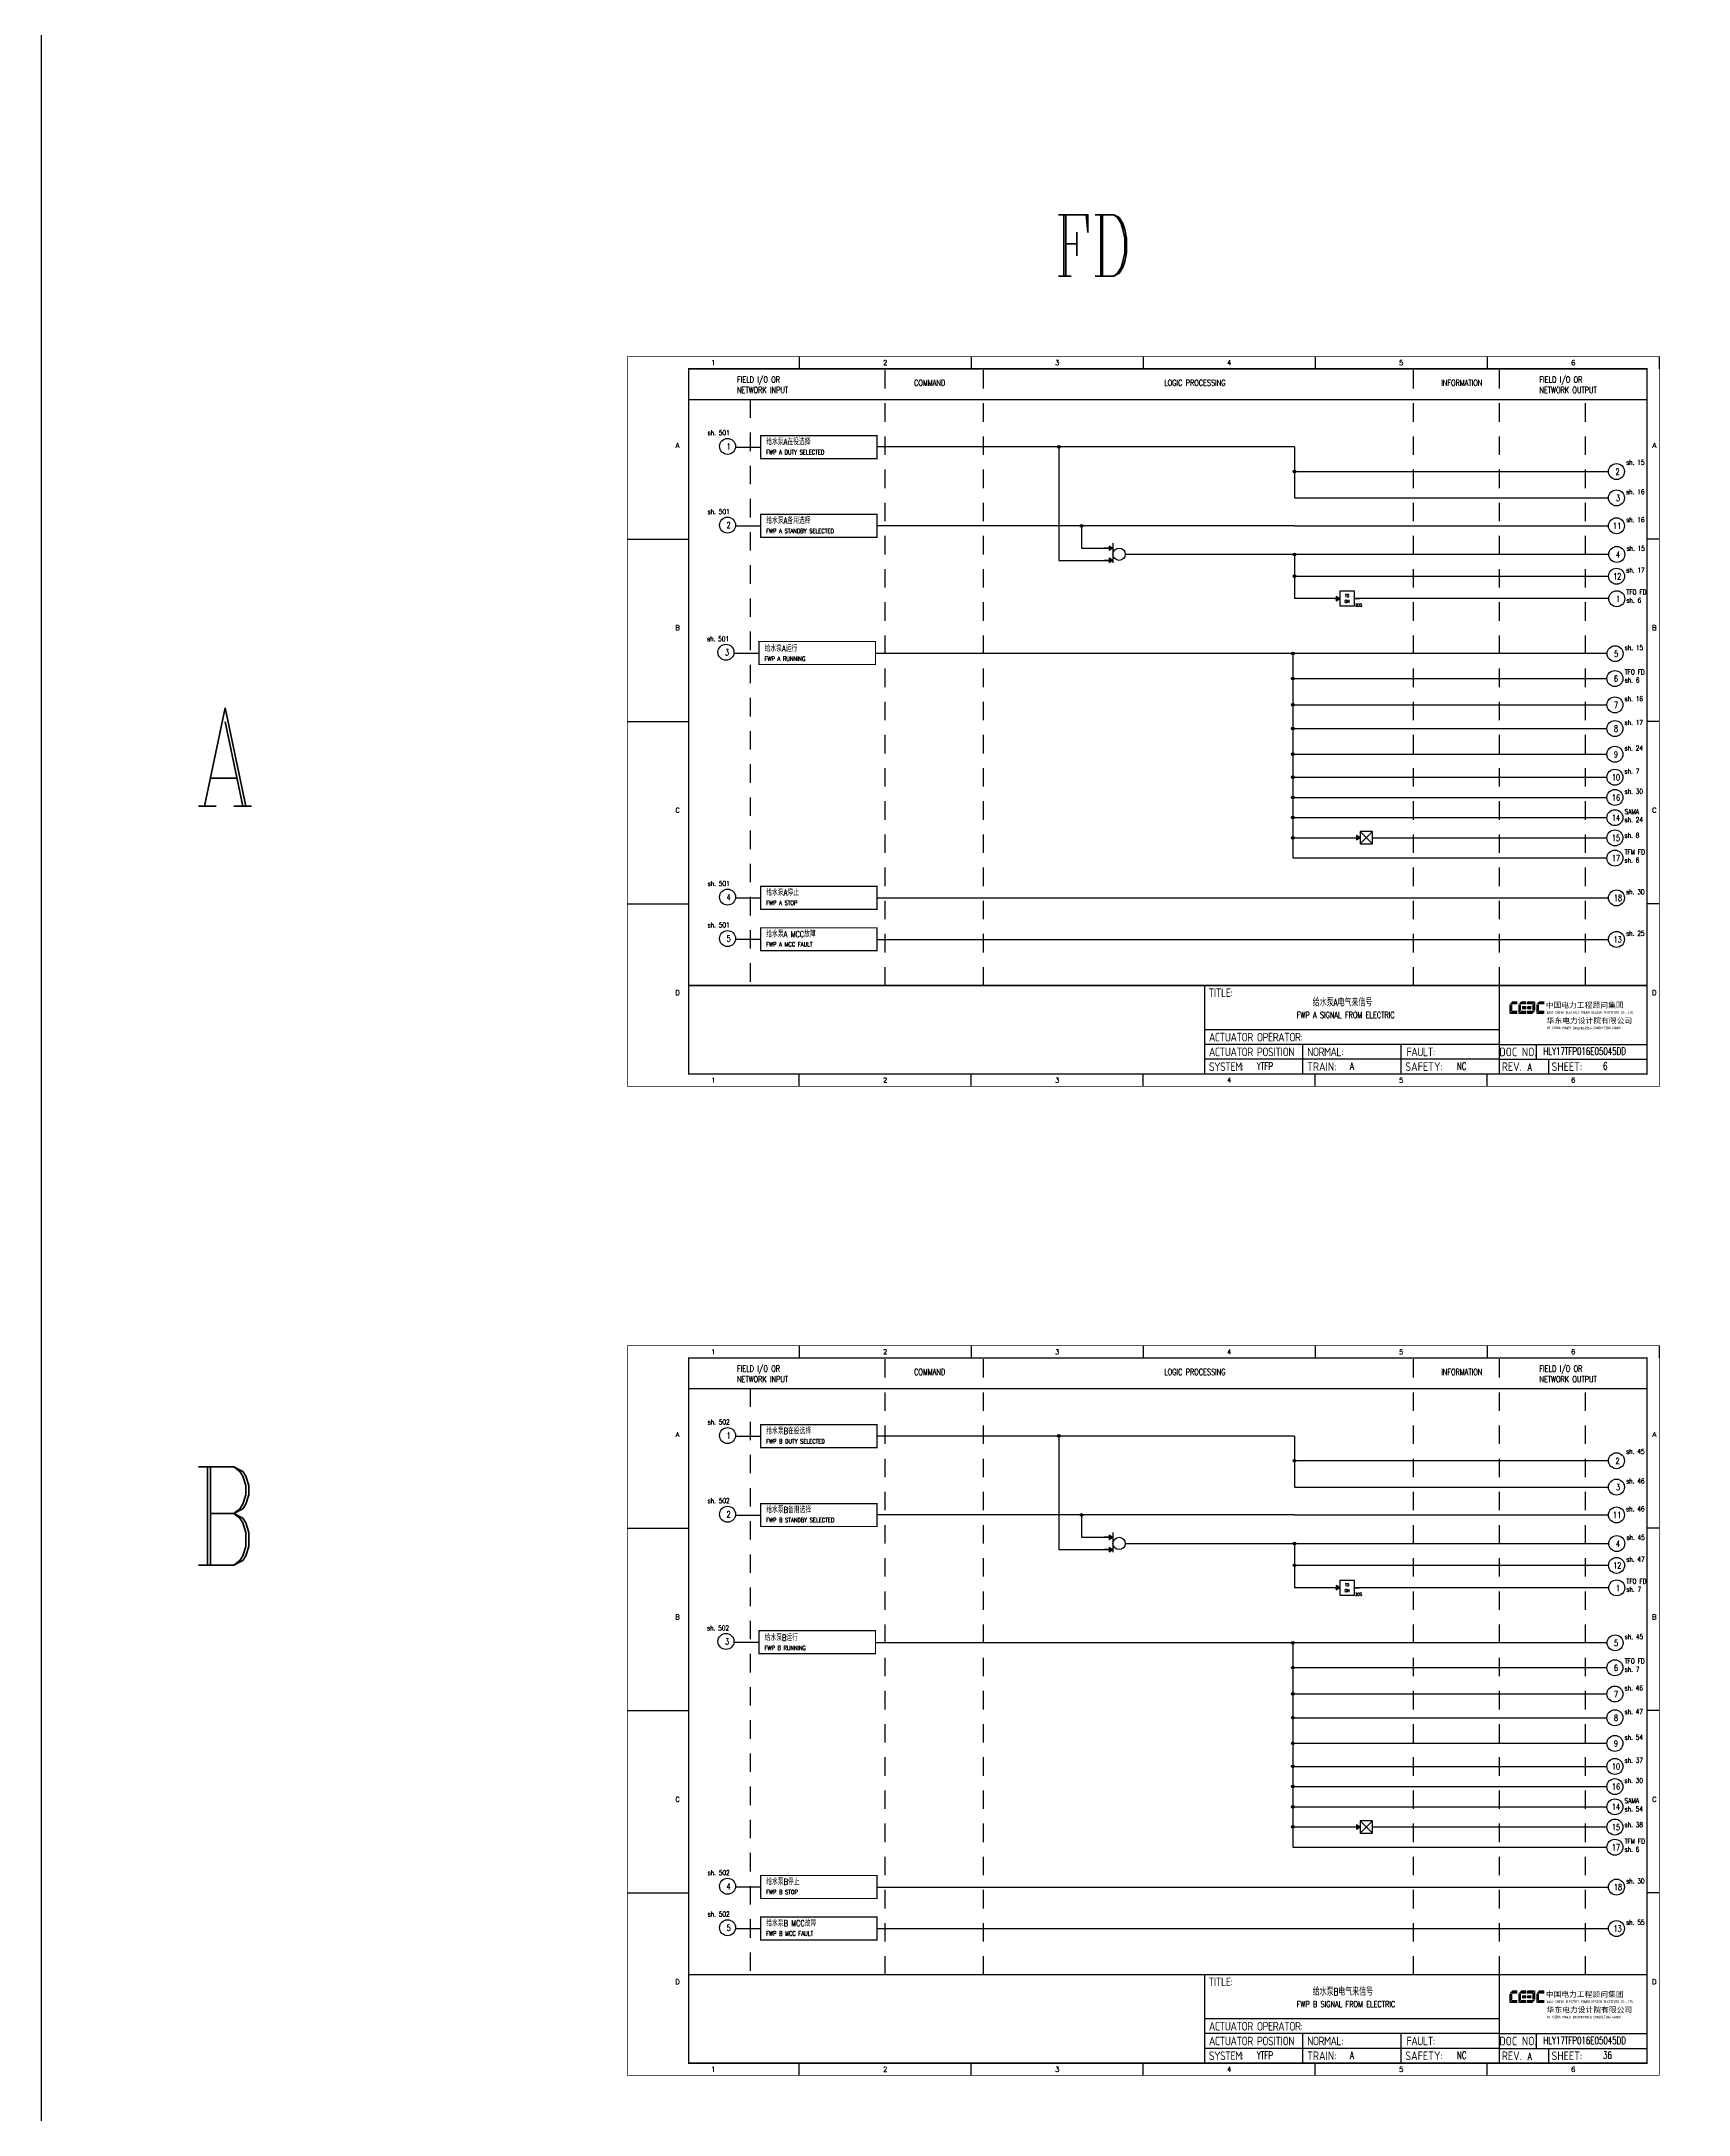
# Model space of a CAD drawing. Header units: millimetres. Extents: x 38833 to 52469, y 29493 to 32647.
# Drawn here: x 39418 to 40088, y 30226 to 31070 of the extents above; entities that cross this region are included whole.
import ezdxf
from ezdxf.enums import TextEntityAlignment as Align

# ---------------------------------------------------------------- set-up
doc = ezdxf.new("R2010")
doc.units = ezdxf.units.MM
doc.linetypes.add('JIS_02_0.7', pattern=[1.35, 0.75, -0.6])
for name, color, linetype in [('BLOCK', 7, 'Continuous'), ('BORDER', 1, 'Continuous'), ('INSTRUMENT', 4, 'Continuous'), ('MLINE', 6, 'Continuous'), ('TITLE', 1, 'Continuous'), ('TK', 7, 'Continuous'), ('图框_外框线', 7, 'Continuous'), ('图框_标题栏文字', 6, 'Continuous')]:
    doc.layers.add(name, color=color, linetype=linetype)
doc.styles.add('DANIEL', font='COMPLEX', dxfattribs={"width": 0.7, "bigfont": 'GVFS'})
doc.styles.add('ecepdi', font='simhei.ttf', dxfattribs={"width": 0.9})
doc.styles.get("Standard").update_dxf_attribs({"font": 'romans.shx', "width": 0.7, "bigfont": 'hztxta.shx'})
doc.styles.add('工程字', font='gbenor.shx', dxfattribs={"bigfont": 'gbcbig.shx'})

# ---------------------------------------------------------------- blocks, each defined once
blk = doc.blocks.new('huo')
at = {"layer": 'BORDER'}
for points in [[(-72.15, 909.27), (-73.65, 910.13), (-73.65, 908.4)], [(-72.15, 904.27), (-73.65, 905.13), (-73.65, 903.4)]]:
    blk.add_hatch(color=256, dxfattribs=at).paths.add_polyline_path(points)
for p, q in [((-72.15, 911.28), (-72.15, 903.28)), ((-72.15, 909.27), (-75.75, 909.27)), ((-72.15, 904.27), (-75.75, 904.27)), ((-67.15, 906.77), (-65.15, 906.77))]:
    blk.add_line(p, q, dxfattribs=at)
for points in [[(-72.15, 909.27), (-73.65, 910.13), (-73.65, 908.4)], [(-72.15, 904.27), (-73.65, 905.13), (-73.65, 903.4)]]:
    blk.add_lwpolyline(points, close=True, dxfattribs=at)
blk.add_circle((-69.65, 906.77), 2.5, dxfattribs=at)
blk = doc.blocks.new('TD ON')
at = {"layer": 'BORDER'}
blk.add_hatch(color=256, dxfattribs=at).paths.add_polyline_path([(2178.99, 3763.24), (2177.49, 3764.11), (2177.49, 3762.37)])
for p, q in [((2176.99, 3763.24), (2178.99, 3763.24)), ((2184.99, 3763.24), (2186.99, 3763.24))]:
    blk.add_line(p, q, dxfattribs=at)
for points in [[(2178.99, 3763.24), (2177.49, 3764.11), (2177.49, 3762.37)], [(2184.99, 3766.24), (2178.99, 3766.24), (2178.99, 3760.24), (2184.99, 3760.24)]]:
    blk.add_lwpolyline(points, close=True, dxfattribs=at)
at = {"layer": 'BORDER', "style": 'DANIEL', "width": 0.8}
for s, p in [('TD', (2181.94, 3764.43)), ('ON', (2181.94, 3762.09))]:
    blk.add_text(s, height=1.2, dxfattribs=at).set_placement(p, align=Align.MIDDLE)
blk = doc.blocks.new('A$C1E0003F3')
h = blk.add_hatch(color=152)
edge = h.paths.add_edge_path()
edge.add_ellipse((5.15, 4.41), major_axis=(0, 0.211), ratio=0.769231, start_angle=-90, end_angle=0)
edge.add_line((5.15, 4.62), (3.22, 4.62))
edge.add_line((3.22, 4.62), (2.09, 3.35))
edge.add_line((2.09, 3.35), (5.32, 3.35))
edge.add_line((5.32, 3.35), (5.32, 4.41))
h.paths.add_polyline_path([(3.22, 3.23), (2.09, 3.23), (2.09, -0.36), (3.22, 0.91)])
edge = h.paths.add_edge_path()
edge.add_line((5.32, 0.81), (3.27, 0.81))
edge.add_line((3.27, 0.81), (2.13, -0.46))
edge.add_line((2.13, -0.46), (5.15, -0.46))
edge.add_ellipse((5.15, -0.25), major_axis=(0, 0.211), ratio=0.769231, start_angle=180, end_angle=270)
edge.add_line((5.32, -0.25), (5.32, 0.81))
h = blk.add_hatch(color=152)
edge = h.paths.add_edge_path()
edge.add_ellipse((8.78, 4.41), major_axis=(0, 0.211), ratio=0.769231, start_angle=-90, end_angle=0)
edge.add_line((8.78, 4.62), (6.84, 4.62))
edge.add_line((6.84, 4.62), (5.71, 3.35))
edge.add_line((5.71, 3.35), (8.94, 3.35))
edge.add_line((8.94, 3.35), (8.94, 4.41))
h.paths.add_polyline_path([(6.84, 3.23), (5.71, 3.23), (5.71, -0.36), (6.84, 0.91)])
edge = h.paths.add_edge_path()
edge.add_ellipse((8.78, 2.49), major_axis=(0, 0.211), ratio=0.769231, start_angle=-90, end_angle=0)
edge.add_line((8.78, 2.7), (7.22, 2.7))
edge.add_line((7.22, 2.7), (7.22, 1.44))
edge.add_line((7.22, 1.44), (8.78, 1.44))
edge.add_ellipse((8.78, 1.65), major_axis=(0, 0.211), ratio=0.769231, start_angle=180, end_angle=270)
edge.add_line((8.94, 1.65), (8.94, 2.49))
edge = h.paths.add_edge_path()
edge.add_line((8.94, 0.81), (6.89, 0.81))
edge.add_line((6.89, 0.81), (5.75, -0.46))
edge.add_line((5.75, -0.46), (8.78, -0.46))
edge.add_ellipse((8.78, -0.25), major_axis=(0, 0.211), ratio=0.769231, start_angle=180, end_angle=270)
edge.add_line((8.94, -0.25), (8.94, 0.81))
h = blk.add_hatch(color=1)
edge = h.paths.add_edge_path()
edge.add_line((12.48, 4.62), (9.46, 4.62))
edge.add_ellipse((9.46, 4.41), major_axis=(0, 0.211), ratio=0.769231, start_angle=0, end_angle=90)
edge.add_line((9.3, 4.41), (9.3, 3.35))
edge.add_line((9.3, 3.35), (11.35, 3.35))
edge.add_line((11.35, 3.35), (12.48, 4.62))
h.paths.add_polyline_path([(12.57, 4.56), (11.38, 3.23), (11.38, 0.93), (12.57, 0.93)])
edge = h.paths.add_edge_path()
edge.add_line((11.03, 2.7), (9.46, 2.7))
edge.add_ellipse((9.46, 2.49), major_axis=(0, 0.211), ratio=0.769231, start_angle=0, end_angle=90)
edge.add_line((9.3, 2.49), (9.3, 1.65))
edge.add_ellipse((9.46, 1.65), major_axis=(0, 0.211), ratio=0.769231, start_angle=90, end_angle=180)
edge.add_line((9.46, 1.44), (11.03, 1.44))
edge.add_line((11.03, 1.44), (11.03, 2.7))
h = blk.add_hatch(color=1)
edge = h.paths.add_edge_path()
edge.add_line((12.58, 0.79), (9.3, 0.79))
edge.add_line((9.3, 0.79), (9.3, -0.27))
edge.add_ellipse((9.46, -0.27), major_axis=(0, 0.211), ratio=0.769231, start_angle=90, end_angle=180)
edge.add_line((9.46, -0.48), (11.43, -0.48))
edge.add_line((11.43, -0.48), (12.58, 0.79))
h = blk.add_hatch(color=152)
edge = h.paths.add_edge_path()
edge.add_ellipse((16.11, 4.41), major_axis=(0, 0.211), ratio=0.769231, start_angle=-90, end_angle=0)
edge.add_line((16.11, 4.62), (14.14, 4.62))
edge.add_line((14.14, 4.62), (13, 3.35))
edge.add_line((13, 3.35), (16.27, 3.35))
edge.add_line((16.27, 3.35), (16.27, 4.41))
h.paths.add_polyline_path([(14.14, 3.23), (13, 3.23), (13, -0.36), (14.14, 0.91)])
edge = h.paths.add_edge_path()
edge.add_line((16.27, 0.81), (14.18, 0.81))
edge.add_line((14.18, 0.81), (13.04, -0.46))
edge.add_line((13.04, -0.46), (16.03, -0.46))
edge.add_ellipse((16.03, -0.15), major_axis=(0, 0.316), ratio=0.769231, start_angle=180, end_angle=270)
edge.add_line((16.27, -0.15), (16.27, 0.81))
at = {"layer": 'TITLE', "color": 7, "style": 'ecepdi'}
for s, p in [('中', (16.92, 1.94)), ('国', (20.09, 2)), ('电', (23.25, 1.99)), ('力', (26.39, 1.96)), ('工', (29.53, 1.95)), ('程', (32.71, 1.98)), ('顾', (35.9, 1.98)), ('问', (39.09, 1.94)), ('集', (42.26, 1.98)), ('团', (45.42, 2.01)), ('华', (17.24, -4.31)), ('东', (20.45, -4.29)), ('电', (23.62, -4.35)), ('力', (26.75, -4.32)), ('设', (29.92, -4.3)), ('计', (33.05, -4.31)), ('院', (36.26, -4.29)), ('有', (39.41, -4.29)), ('限', (42.57, -4.32)), ('公', (45.78, -4.38)), ('司', (48.91, -4.35))]:
    blk.add_text(s, height=2.2, dxfattribs=at).set_placement(p)
at = {"layer": 'TITLE', "color": 7, "style": 'ecepdi', "width": 0.975}
for s, p in [('E', (17.58, 0.02)), ('A', (18.29, 0.03)), ('S', (19, 0.03)), ('T', (19.7, 0.03)), ('C', (21.1, 0.09)), ('H', (21.77, 0.09)), ('I', (22.46, 0.09)), ('N', (23.17, 0.1)), ('A', (23.86, 0.1)), ('E', (25.35, 0.09)), ('L', (26.05, 0.11)), ('E', (26.76, 0.1)), ('C', (27.46, 0.12)), ('T', (28.18, 0.11)), ('R', (28.87, 0.1)), ('I', (29.57, 0.11)), ('C', (30.28, 0.1)), ('P', (31.64, 0.09)), ('O', (32.32, 0.08)), ('W', (33.03, 0.08)), ('E', (33.72, 0.08)), ('R', (34.42, 0.09)), ('D', (35.81, 0.1)), ('E', (36.52, 0.1)), ('S', (37.2, 0.1)), ('I', (37.91, 0.09)), ('G', (38.68, 0.11)), ('N', (39.38, 0.09)), ('I', (40.72, 0.07)), ('N', (41.43, 0.08)), ('S', (42.14, 0.08)), ('T', (42.83, 0.08)), ('I', (43.52, 0.09)), ('T', (44.22, 0.07)), ('U', (44.93, 0.07)), ('T', (45.63, 0.08)), ('E', (46.34, 0.09)), ('C', (47.76, 0.11)), ('O', (48.48, 0.1)), ('L', (50.56, 0.1)), ('T', (51.27, 0.1)), ('D', (51.96, 0.1)), ('O', (17.67, -6.18)), ('OF', (18.01, -6.2)), ('F', (18.37, -6.2)), ('C', (19.8, -6.19)), ('H', (20.47, -6.19)), ('I', (21.15, -6.19)), ('N', (21.87, -6.18)), ('A', (22.56, -6.18)), ('P', (23.98, -6.2)), ('O', (24.66, -6.21)), ('W', (25.36, -6.21)), ('E', (26.06, -6.21)), ('R', (26.75, -6.2)), ('E', (28.19, -6.24)), ('N', (28.91, -6.27)), ('G', (29.62, -6.26)), ('I', (30.32, -6.27)), ('N', (31.02, -6.27)), ('E', (31.7, -6.28)), ('E', (32.41, -6.27)), ('R', (33.1, -6.24)), ('I', (33.81, -6.24)), ('N', (34.51, -6.26)), ('G', (35.2, -6.24)), ('C', (36.61, -6.19)), ('O', (37.3, -6.21)), ('N', (38, -6.2)), ('S', (38.71, -6.21)), ('U', (39.41, -6.18)), ('L', (40.11, -6.18)), ('T', (40.81, -6.19)), ('I', (41.51, -6.21)), ('N', (42.2, -6.21)), ('G', (42.91, -6.17)), ('G', (44.29, -6.2)), ('R', (45, -6.21)), ('O', (45.69, -6.22)), ('U', (46.39, -6.2)), ('P', (47.1, -6.23)), ('.', (49.23, 0.1)), (',', (49.87, 0.1)), ('.', (52.72, 0.11))]:
    blk.add_text(s, height=1, dxfattribs=at).set_placement(p, align=Align.MIDDLE_CENTER)
blk = doc.blocks.new('A$C613255F0')
for p, q in [((70, 297), (70, 292)), ((140, 297), (140, 292)), ((210, 297), (210, 292)), ((280, 297), (280, 292)), ((350, 297), (350, 292)), ((420, 297), (420, 292)), ((0, 222.75), (25, 222.75)), ((420, 222.75), (415, 222.75)), ((0, 148.5), (25, 148.5)), ((420, 148.5), (415, 148.5)), ((0, 74.25), (25, 74.25)), ((420, 74.25), (415, 74.25)), ((70, 0), (70, 5)), ((140, 0), (140, 5)), ((210, 0), (210, 5)), ((280, 0), (280, 5)), ((350, 0), (350, 5))]:
    blk.add_line(p, q)
at = {"layer": 'MLINE', "linetype": 'JIS_02_0.7', "ltscale": 10}
for p, q in [((105, 41), (105, 292)), ((145, 41), (145, 292)), ((320, 41), (320, 292)), ((355, 41), (355, 292)), ((50, 279.56), (50, 41)), ((390, 41), (390, 279.56))]:
    blk.add_line(p, q, dxfattribs=at)
at = {"layer": 'MLINE'}
blk.add_line((25, 279.56), (415, 279.56), dxfattribs=at)
at = {"layer": '图框_外框线'}
for p, q in [((355, 5), (355, 41)), ((355, 23), (235, 23)), ((355, 17), (235, 17)), ((275, 11), (275, 17)), ((315, 11), (315, 17)), ((355, 17), (415, 17)), ((370, 11), (370, 17)), ((355, 11), (235, 11)), ((355, 11), (235, 11)), ((275, 5), (275, 11)), ((315, 5), (315, 11)), ((355, 11), (415, 11)), ((375, 5), (375, 11))]:
    blk.add_line(p, q, dxfattribs=at)
for points, const_width in [([(0, 0), (420, 0), (420, 297), (0, 297)], 0.3), ([(25, 5), (415, 5), (415, 292), (25, 292)], 0.6)]:
    blk.add_lwpolyline(points, close=True, dxfattribs=dict(at, const_width=const_width))
at = {"layer": '图框_外框线', "const_width": 0.6}
blk.add_lwpolyline([(235, 41), (25, 41)], dxfattribs=at)
at = {"layer": '图框_外框线'}
blk.add_lwpolyline([(415, 41, 0.6, 0.6, 0), (235, 41, 0.6, 0.6, 0), (235, 5, 0, 0, 0)], format="xyseb", dxfattribs=at)
blk.add_blockref('A$C1E0003F3', (356.94, 29.95))
at = {"layer": 'MLINE', "char_height": 2.5, "width": 31.8959, "attachment_point": 1}
for s, insert in [('FIELD I/O OR', (44.67, 288.89)), ('COMMAND', (116.74, 287.58)), ('LOGIC PROCESSING', (218.52, 287.58)), ('INFORMATION', (331.25, 287.58)), ('FIELD I/O OR', (371.22, 288.89)), ('NETWORK INPUT', (44.67, 284.64)), ('NETWORK OUTPUT', (371.22, 284.64))]:
    blk.add_mtext(s, dxfattribs=dict(at, insert=insert))
at = {"layer": 'TK', "color": 3}
for s, p in [('1', (35, 294.5)), ('2', (105, 294.5)), ('3', (175, 294.5)), ('4', (245, 294.5)), ('5', (315, 294.5)), ('6', (385, 294.5)), ('1', (35, 2.5)), ('2', (105, 2.5)), ('3', (175, 2.5)), ('4', (245, 2.5)), ('5', (315, 2.5)), ('6', (385, 2.5))]:
    blk.add_text(s, height=2, dxfattribs=at).set_placement(p, align=Align.MIDDLE)
for s, p in [('A', (20.5, 259.88)), ('A', (418, 259.88)), ('B', (20.5, 185.62)), ('B', (418, 185.62)), ('C', (20.5, 111.38)), ('C', (418, 111.38)), ('D', (20.5, 37.12)), ('D', (418, 37.12))]:
    blk.add_text(s, height=2, dxfattribs=at).set_placement(p, align=Align.CENTER)
at = {"layer": '图框_标题栏文字', "char_height": 3.5, "style": '工程字'}
for s, insert, width, attachment_point in [('{\\T0.9; TITLE:}', (234.86, 38.09), 14.2249, 4), ('{\\T0.9; ACTUATOR OPERATOR:}', (235, 20), 40, 4), ('{\\T0.9; ACTUATOR POSITION}', (235, 14), 45, 4), ('{\\T0.9; SYSTEM:}', (235, 8), 17.9526, 4), ('{\\T0.9; }TRAIN: ', (275, 8), 17.6638, 4), ('{\\T0.9; NORMAL:}', (275, 14), 18.2557, 4), ('SAFETY:', (324.3, 8), 22.3993, 5), ('{\\T0.9; FAULT:}', (315.44, 14), 15, 4), ('DOC NO.', (362.5, 14), 15, 5), ('REV.', (360, 8), 10, 5), ('SHEET:', (382.42, 8), 20, 5)]:
    blk.add_mtext(s, dxfattribs=dict(at, insert=insert, width=width, attachment_point=attachment_point))

msp = doc.modelspace()

# ---------------------------------------------------------------- hatches: boundary and pattern name
h = msp.add_hatch(color=256)
edge = h.paths.add_edge_path()
edge.add_arc((39831.49, 30904.95), 0.55, 0, 360)
h = msp.add_hatch(color=256)
edge = h.paths.add_edge_path()
edge.add_arc((39927.39, 30894.89), 0.55, 0, 360)
h = msp.add_hatch(color=256)
edge = h.paths.add_edge_path()
edge.add_arc((39840.71, 30872.77), 0.55, 0, 360)
h = msp.add_hatch(color=256)
edge = h.paths.add_edge_path()
edge.add_arc((39927.42, 30861.11), 0.55, 0, 360)
h = msp.add_hatch(color=256)
edge = h.paths.add_edge_path()
edge.add_arc((39927.42, 30852.29), 0.55, 0, 360)
h = msp.add_hatch(color=256)
edge = h.paths.add_edge_path()
edge.add_arc((39926.74, 30820.76), 0.55, 0, 360)
h = msp.add_hatch(color=256)
edge = h.paths.add_edge_path()
edge.add_arc((39926.74, 30810.63), 0.55, 0, 360)
h = msp.add_hatch(color=256)
edge = h.paths.add_edge_path()
edge.add_arc((39926.74, 30799.93), 0.55, 0, 360)
h = msp.add_hatch(color=256)
edge = h.paths.add_edge_path()
edge.add_arc((39926.74, 30790.27), 0.55, 0, 360)
h = msp.add_hatch(color=256)
edge = h.paths.add_edge_path()
edge.add_arc((39926.74, 30779.84), 0.55, 0, 360)
h = msp.add_hatch(color=256)
edge = h.paths.add_edge_path()
edge.add_arc((39926.74, 30770.45), 0.55, 0, 360)
h = msp.add_hatch(color=256)
edge = h.paths.add_edge_path()
edge.add_arc((39926.74, 30762.23), 0.55, 0, 360)
h = msp.add_hatch(color=256)
edge = h.paths.add_edge_path()
edge.add_arc((39926.74, 30754.01), 0.55, 0, 360)
h = msp.add_hatch(color=256)
edge = h.paths.add_edge_path()
edge.add_arc((39926.74, 30745.79), 0.55, 0, 360)
h = msp.add_hatch(color=256)
edge = h.paths.add_edge_path()
edge.add_arc((39831.49, 30502.35), 0.55, 0, 360)
h = msp.add_hatch(color=256)
edge = h.paths.add_edge_path()
edge.add_arc((39927.39, 30492.29), 0.55, 0, 360)
h = msp.add_hatch(color=256)
edge = h.paths.add_edge_path()
edge.add_arc((39840.71, 30470.17), 0.55, 0, 360)
h = msp.add_hatch(color=256)
edge = h.paths.add_edge_path()
edge.add_arc((39927.42, 30458.51), 0.55, 0, 360)
h = msp.add_hatch(color=256)
edge = h.paths.add_edge_path()
edge.add_arc((39927.42, 30449.69), 0.55, 0, 360)
h = msp.add_hatch(color=256)
edge = h.paths.add_edge_path()
edge.add_arc((39926.74, 30418.16), 0.55, 0, 360)
h = msp.add_hatch(color=256)
edge = h.paths.add_edge_path()
edge.add_arc((39926.74, 30408.03), 0.55, 0, 360)
h = msp.add_hatch(color=256)
edge = h.paths.add_edge_path()
edge.add_arc((39926.74, 30397.33), 0.55, 0, 360)
h = msp.add_hatch(color=256)
edge = h.paths.add_edge_path()
edge.add_arc((39926.74, 30387.67), 0.55, 0, 360)
h = msp.add_hatch(color=256)
edge = h.paths.add_edge_path()
edge.add_arc((39926.74, 30377.24), 0.55, 0, 360)
h = msp.add_hatch(color=256)
edge = h.paths.add_edge_path()
edge.add_arc((39926.74, 30367.85), 0.55, 0, 360)
h = msp.add_hatch(color=256)
edge = h.paths.add_edge_path()
edge.add_arc((39926.74, 30359.63), 0.55, 0, 360)
h = msp.add_hatch(color=256)
edge = h.paths.add_edge_path()
edge.add_arc((39926.74, 30351.41), 0.55, 0, 360)
h = msp.add_hatch(color=256)
edge = h.paths.add_edge_path()
edge.add_arc((39926.74, 30343.19), 0.55, 0, 360)
at = {"layer": 'BORDER'}
for points in [[(39954.22, 30745.79), (39952.72, 30746.66), (39952.72, 30744.92)], [(39954.22, 30343.19), (39952.72, 30344.06), (39952.72, 30342.33)]]:
    msp.add_hatch(color=256, dxfattribs=at).paths.add_polyline_path(points)

# ---------------------------------------------------------------- linework, layer by layer
for p, q in [((39699.95, 30904.81), (39710.15, 30904.81)), ((39927.39, 30904.87), (39757.55, 30904.87)), ((39831.49, 30904.95), (39831.49, 30858.67)), ((39927.39, 30904.87), (39927.39, 30894.89)), ((39927.39, 30894.89), (40055.23, 30894.89)), ((39927.39, 30894.89), (39927.39, 30884.15)), ((39927.39, 30884.15), (40055.23, 30884.15)), ((39699.95, 30872.74), (39710.15, 30872.74)), ((39927.39, 30872.81), (39757.55, 30872.81)), ((39840.71, 30872.77), (39840.71, 30863.67)), ((39927.39, 30872.81), (40055.23, 30872.81)), ((39831.49, 30858.67), (39853.57, 30858.67)), ((39840.71, 30863.67), (39853.57, 30863.67)), ((39858.57, 30861.17), (40055.36, 30861.17)), ((39927.42, 30861.11), (39927.42, 30852.29)), ((39927.42, 30852.29), (40055.26, 30852.29)), ((39927.42, 30852.29), (39927.42, 30843.14)), ((39945.88, 30843.14), (39927.39, 30843.14)), ((39943.17, 30843.14), (39927.42, 30843.14)), ((40055.33, 30843.14), (39952.32, 30843.14)), ((40055.33, 30843.14), (39952.32, 30843.14)), ((39699.32, 30821), (39709.51, 30821)), ((40054.67, 30820.76), (39756.91, 30820.76)), ((39926.74, 30820.76), (39926.74, 30810.63)), ((39926.74, 30810.63), (40054.58, 30810.63)), ((39926.74, 30810.63), (39926.74, 30799.93)), ((39926.74, 30799.93), (40054.58, 30799.93)), ((39926.74, 30799.93), (39926.74, 30790.27)), ((39926.74, 30790.27), (40054.58, 30790.27)), ((39926.74, 30790.27), (39926.74, 30779.84)), ((39926.74, 30779.84), (40054.58, 30779.84)), ((39926.74, 30779.84), (39926.74, 30770.45)), ((39926.74, 30770.45), (40054.58, 30770.45)), ((39926.74, 30770.45), (39926.74, 30762.23)), ((39926.74, 30762.23), (40054.58, 30762.23)), ((39926.74, 30762.23), (39926.74, 30754.01)), ((39926.74, 30754.01), (40054.58, 30754.01)), ((39926.74, 30754.01), (39926.74, 30745.79)), ((39926.74, 30745.79), (39954.22, 30745.79)), ((39926.74, 30745.79), (39926.74, 30737.57)), ((39959.22, 30745.79), (40054.58, 30745.79)), ((39926.74, 30737.57), (40054.58, 30737.57)), ((39699.95, 30721.35), (39710.15, 30721.35)), ((39757.55, 30721.33), (40055.23, 30721.33)), ((39699.95, 30704.48), (39710.15, 30704.48)), ((39757.55, 30704.45), (40055.23, 30704.45)), ((39699.95, 30502.21), (39710.15, 30502.21)), ((39927.39, 30502.27), (39757.55, 30502.27)), ((39831.49, 30502.35), (39831.49, 30456.07)), ((39927.39, 30502.27), (39927.39, 30492.29)), ((39927.39, 30492.29), (40055.23, 30492.29)), ((39927.39, 30492.29), (39927.39, 30481.55)), ((39927.39, 30481.55), (40055.23, 30481.55)), ((39699.95, 30470.14), (39710.15, 30470.14)), ((39927.39, 30470.21), (39757.55, 30470.21)), ((39840.71, 30470.17), (39840.71, 30461.07)), ((39927.39, 30470.21), (40055.23, 30470.21)), ((39840.71, 30461.07), (39853.57, 30461.07)), ((39831.49, 30456.07), (39853.57, 30456.07)), ((39858.57, 30458.57), (40055.36, 30458.57)), ((39927.42, 30458.51), (39927.42, 30449.69)), ((39927.42, 30449.69), (40055.26, 30449.69)), ((39927.42, 30449.69), (39927.42, 30440.54)), ((39945.88, 30440.54), (39927.39, 30440.54)), ((39943.17, 30440.54), (39927.42, 30440.54)), ((40055.33, 30440.54), (39952.32, 30440.54)), ((40055.33, 30440.54), (39952.32, 30440.54)), ((39699.32, 30418.41), (39709.51, 30418.41)), ((40054.67, 30418.16), (39756.91, 30418.16)), ((39926.74, 30418.16), (39926.74, 30408.03)), ((39926.74, 30408.03), (40054.58, 30408.03)), ((39926.74, 30408.03), (39926.74, 30397.33)), ((39926.74, 30397.33), (40054.58, 30397.33)), ((39926.74, 30397.33), (39926.74, 30387.67)), ((39926.74, 30387.67), (40054.58, 30387.67)), ((39926.74, 30387.67), (39926.74, 30377.24)), ((39926.74, 30377.24), (40054.58, 30377.24)), ((39926.74, 30377.24), (39926.74, 30367.85)), ((39926.74, 30367.85), (40054.58, 30367.85)), ((39926.74, 30367.85), (39926.74, 30359.63)), ((39926.74, 30359.63), (40054.58, 30359.63)), ((39926.74, 30359.63), (39926.74, 30351.41)), ((39926.74, 30351.41), (40054.58, 30351.41)), ((39926.74, 30351.41), (39926.74, 30343.19)), ((39926.74, 30343.19), (39954.22, 30343.19)), ((39926.74, 30343.19), (39926.74, 30334.97)), ((39959.22, 30343.19), (40054.58, 30343.19)), ((39926.74, 30334.97), (40054.58, 30334.97)), ((39699.95, 30318.75), (39710.15, 30318.75)), ((39757.55, 30318.73), (40055.23, 30318.73)), ((39699.95, 30301.88), (39710.15, 30301.88)), ((39757.55, 30301.85), (40055.23, 30301.85))]:
    msp.add_line(p, q)
msp.add_lwpolyline([(39417.51, 32646.72), (50497.51, 32646.72), (50497.51, 29493.1), (39417.51, 29493.1)], close=True)
at = {"const_width": 0.5}
for points in [[(39710.15, 30909.48), (39757.55, 30909.48), (39757.55, 30900.14), (39710.15, 30900.14), (39710.15, 30909.48)], [(39710.15, 30877.41), (39757.55, 30877.41), (39757.55, 30868.07), (39710.15, 30868.07), (39710.15, 30877.41)], [(39709.51, 30825.68), (39756.91, 30825.68), (39756.91, 30816.33), (39709.51, 30816.33), (39709.51, 30825.68)], [(39710.15, 30726.02), (39757.55, 30726.02), (39757.55, 30716.68), (39710.15, 30716.68), (39710.15, 30726.02)], [(39710.15, 30709.15), (39757.55, 30709.15), (39757.55, 30699.81), (39710.15, 30699.81), (39710.15, 30709.15)], [(39710.15, 30506.88), (39757.55, 30506.88), (39757.55, 30497.54), (39710.15, 30497.54), (39710.15, 30506.88)], [(39710.15, 30474.81), (39757.55, 30474.81), (39757.55, 30465.47), (39710.15, 30465.47), (39710.15, 30474.81)], [(39709.51, 30423.08), (39756.91, 30423.08), (39756.91, 30413.74), (39709.51, 30413.74), (39709.51, 30423.08)], [(39710.15, 30323.42), (39757.55, 30323.42), (39757.55, 30314.08), (39710.15, 30314.08), (39710.15, 30323.42)], [(39710.15, 30306.55), (39757.55, 30306.55), (39757.55, 30297.21), (39710.15, 30297.21), (39710.15, 30306.55)]]:
    msp.add_lwpolyline(points, dxfattribs=at)
for centre, radius in [((39696.72, 30905.11), 3.25), ((39831.49, 30904.95), 0.55), ((39927.39, 30894.89), 0.55), ((40058.48, 30894.86), 3.25), ((40058.48, 30884.12), 3.25), ((39696.72, 30873.05), 3.25), ((40058.48, 30872.77), 3.25), ((39840.71, 30872.77), 0.55), ((39927.42, 30861.11), 0.55), ((40058.61, 30861.14), 3.25), ((39927.42, 30852.29), 0.55), ((40058.51, 30852.26), 3.25), ((40058.58, 30843.11), 3.25), ((39696.08, 30821.31), 3.25), ((40057.93, 30820.73), 3.25), ((39926.74, 30820.76), 0.55), ((39926.74, 30810.63), 0.55), ((40057.83, 30810.6), 3.25), ((39926.74, 30799.93), 0.55), ((40057.83, 30799.9), 3.25), ((39926.74, 30790.27), 0.55), ((40057.83, 30790.24), 3.25), ((40057.83, 30779.8), 3.25), ((39926.74, 30779.84), 0.55), ((40057.83, 30770.42), 3.25), ((39926.74, 30770.45), 0.55), ((40057.83, 30762.2), 3.25), ((39926.74, 30762.23), 0.55), ((40057.83, 30753.98), 3.25), ((39926.74, 30754.01), 0.55), ((40057.83, 30745.76), 3.25), ((39926.74, 30745.79), 0.55), ((40057.83, 30737.54), 3.25), ((39696.72, 30721.66), 3.25), ((40058.48, 30721.33), 3.25), ((39696.72, 30704.78), 3.25), ((40058.48, 30704.45), 3.25), ((39696.72, 30502.51), 3.25), ((39831.49, 30502.35), 0.55), ((40058.48, 30492.26), 3.25), ((39927.39, 30492.29), 0.55), ((40058.48, 30481.52), 3.25), ((39696.72, 30470.45), 3.25), ((39840.71, 30470.17), 0.55), ((40058.48, 30470.17), 3.25), ((40058.61, 30458.54), 3.25), ((39927.42, 30458.51), 0.55), ((40058.51, 30449.66), 3.25), ((39927.42, 30449.69), 0.55), ((40058.58, 30440.51), 3.25), ((39696.08, 30418.71), 3.25), ((39926.74, 30418.16), 0.55), ((40057.93, 30418.13), 3.25), ((40057.83, 30408), 3.25), ((39926.74, 30408.03), 0.55), ((39926.74, 30397.33), 0.55), ((40057.83, 30397.3), 3.25), ((39926.74, 30387.67), 0.55), ((40057.83, 30387.64), 3.25), ((39926.74, 30377.24), 0.55), ((40057.83, 30377.2), 3.25), ((39926.74, 30367.85), 0.55), ((40057.83, 30367.82), 3.25), ((39926.74, 30359.63), 0.55), ((40057.83, 30359.6), 3.25), ((39926.74, 30351.41), 0.55), ((40057.83, 30351.38), 3.25), ((39926.74, 30343.19), 0.55), ((40057.83, 30343.16), 3.25), ((40057.83, 30334.94), 3.25), ((39696.72, 30319.06), 3.25), ((40058.48, 30318.73), 3.25), ((39696.72, 30302.18), 3.25), ((40058.48, 30301.85), 3.25)]:
    msp.add_circle(centre, radius)
at = {"layer": 'BORDER'}
for p, q in [((39954.22, 30748.29), (39959.22, 30743.29)), ((39959.22, 30748.29), (39954.22, 30743.29)), ((39950.63, 30745.79), (39954.22, 30745.79)), ((39959.22, 30745.79), (39961.22, 30745.79)), ((39950.63, 30343.19), (39954.22, 30343.19)), ((39954.22, 30345.69), (39959.22, 30340.69)), ((39959.22, 30345.69), (39954.22, 30340.69)), ((39959.22, 30343.19), (39961.22, 30343.19))]:
    msp.add_line(p, q, dxfattribs=at)
for points in [[(39959.22, 30748.29), (39954.22, 30748.29), (39954.22, 30743.29), (39959.22, 30743.29)], [(39954.22, 30745.79), (39952.72, 30746.66), (39952.72, 30744.92)], [(39954.22, 30343.19), (39952.72, 30344.06), (39952.72, 30342.33)], [(39959.22, 30345.69), (39954.22, 30345.69), (39954.22, 30340.69), (39959.22, 30340.69)]]:
    msp.add_lwpolyline(points, close=True, dxfattribs=at)

# ---------------------------------------------------------------- block references
for name, p in [('A$C613255F0', (39655.89, 30644.65)), ('huo', (39925.73, 29954.41)), ('TD ON', (37766.89, 27079.9)), ('A$C613255F0', (39655.89, 30242.06)), ('huo', (39925.73, 29551.81)), ('TD ON', (37766.89, 26677.3))]:
    msp.add_blockref(name, p)

# ---------------------------------------------------------------- texts
at = {"width": 0.7}
for s, height, p in [('给水泵A电气来信号', 3, (39934.85, 30677.2)), ('FWP A SIGNAL FROM ELECTRIC', 2.5, (39928.37, 30672.41)), ('给水泵B电气来信号', 3, (39934.85, 30274.6)), ('FWP B SIGNAL FROM ELECTRIC', 2.5, (39928.37, 30269.81))]:
    msp.add_text(s, height=height, dxfattribs=at).set_placement(p)
at = {"color": 4, "char_height": 2, "width": 73.0067, "attachment_point": 1}
for s, insert in [('sh. 501', (39688.63, 30911.64)), ('sh. 15', (40062.42, 30899.61)), ('sh. 16', (40062.42, 30887.6)), ('sh. 501', (39688.63, 30879.57)), ('sh. 16', (40062.42, 30876.25)), ('sh. 15', (40062.55, 30864.62)), ('sh. 17', (40062.45, 30855.73)), ('sh. 501', (39688.39, 30827.79)), ('sh. 15', (40061.86, 30824.21)), ('sh. 16', (40061.77, 30803.38)), ('sh. 17', (40061.77, 30793.72)), ('sh. 24', (40061.77, 30783.28)), ('sh. 7', (40061.77, 30773.9)), ('sh. 30', (40061.77, 30765.68)), ('SAMA\\Psh. 24', (40061.77, 30757.46)), ('sh. 8', (40061.77, 30747.75)), ('sh. 501', (39688.63, 30728.18)), ('sh. 30', (40062.42, 30724.8)), ('sh. 501', (39688.63, 30711.31)), ('sh. 25', (40062.42, 30707.93)), ('sh. 502', (39688.63, 30509.04)), ('sh. 45', (40062.42, 30497.01)), ('sh. 46', (40062.42, 30485)), ('sh. 502', (39688.63, 30476.97)), ('sh. 46', (40062.42, 30473.65)), ('sh. 45', (40062.55, 30462.02)), ('sh. 47', (40062.45, 30453.13)), ('sh. 502', (39688.39, 30425.19)), ('sh. 45', (40061.86, 30421.61)), ('sh. 46', (40061.77, 30400.78)), ('sh. 47', (40061.77, 30391.12)), ('sh. 54', (40061.77, 30380.68)), ('sh. 37', (40061.77, 30371.3)), ('sh. 30', (40061.77, 30363.08)), ('SAMA\\Psh. 54', (40061.77, 30354.86)), ('sh. 38', (40061.77, 30345.15)), ('sh. 502', (39688.63, 30325.58)), ('sh. 30', (40062.42, 30322.2)), ('sh. 502', (39688.63, 30308.71)), ('sh. 55', (40062.42, 30305.33))]:
    msp.add_mtext(s, dxfattribs=dict(at, insert=insert))
at = {"attachment_point": 1}
for s, insert, char_height, width in [('给水泵A在役选择', (39712.46, 30908.17), 2.5, 73.0067), ('1', (39696.32, 30906.32), 2.5, 73.0067), ('FWP A DUTY SELECTED', (39712.46, 30903.65), 1.8, 73.0067), ('2', (40058.09, 30896.07), 2.5, 73.0067), ('3', (40058.3, 30885.33), 2.5, 73.0067), ('2', (39696.32, 30874.26), 2.5, 73.0067), ('给水泵A备用选择', (39712.46, 30876.11), 2.5, 73.0067), ('11', (40057.07, 30873.98), 2.5, 73.0067), ('FWP A STANDBY SELECTED', (39712.46, 30871.59), 1.8, 73.0067), ('4', (40058.21, 30862.35), 2.5, 73.0067), ('12', (40057.1, 30853.47), 2.5, 73.0067), ('1', (40058.3, 30844.32), 2.5, 73.0067), ('给水泵A运行', (39711.8, 30824.07), 2.5, 73.0067), ('3', (39695.68, 30822.52), 2.5, 73.0067), ('FWP A RUNNING', (39711.8, 30819.55), 1.8, 73.0067), ('5', (40057.53, 30821.94), 2.5, 73.0067), ('6', (40057.43, 30811.81), 2.5, 73.0067), ('7', (40057.43, 30801.11), 2.5, 73.0067), ('8', (40057.43, 30791.45), 2.5, 73.0067), ('9', (40057.43, 30781.01), 2.5, 73.0067), ('10', (40056.61, 30771.63), 2.5, 73.0067), ('16', (40056.61, 30763.41), 2.5, 73.0067), ('14', (40056.61, 30755.19), 2.5, 73.0067), ('15', (40056.61, 30746.97), 2.5, 73.0067), ('17', (40056.61, 30738.75), 2.5, 73.0067), ('4', (39696.32, 30722.87), 2.5, 73.0067), ('给水泵A停止', (39712.46, 30724.72), 2.5, 73.0067), ('18', (40057.43, 30722.54), 2.5, 73.0067), ('FWP A STOP', (39712.46, 30720.2), 1.8, 73.0067), ('5', (39696.32, 30705.99), 2.5, 73.0067), ('给水泵A MCC故障', (39712.46, 30707.84), 2.5, 73.0067), ('13', (40057.27, 30705.66), 2.5, 73.0067), ('FWP A MCC FAULT', (39712.46, 30703.33), 1.8, 73.0067), ('YTFP', (39912.13, 30654.34), 3, 8.5983), ('A', (39950, 30654.34), 3, 4.8474), ('NC', (39993.58, 30654.34), 3, 4.8474), ('A', (40022.36, 30653.9), 3, 8.5983), ('1', (39696.32, 30503.72), 2.5, 73.0067), ('给水泵B在役选择', (39712.46, 30505.57), 2.5, 73.0067), ('FWP B DUTY SELECTED', (39712.46, 30501.06), 1.8, 73.0067), ('2', (40058.09, 30493.47), 2.5, 73.0067), ('3', (40058.3, 30482.73), 2.5, 73.0067), ('2', (39696.32, 30471.66), 2.5, 73.0067), ('给水泵B备用选择', (39712.46, 30473.51), 2.5, 73.0067), ('FWP B STANDBY SELECTED', (39712.46, 30468.99), 1.8, 73.0067), ('11', (40057.07, 30471.38), 2.5, 73.0067), ('4', (40058.21, 30459.75), 2.5, 73.0067), ('12', (40057.1, 30450.87), 2.5, 73.0067), ('1', (40058.3, 30441.72), 2.5, 73.0067), ('3', (39695.68, 30419.92), 2.5, 73.0067), ('给水泵B运行', (39711.8, 30421.47), 2.5, 73.0067), ('5', (40057.53, 30419.34), 2.5, 73.0067), ('FWP B RUNNING', (39711.8, 30416.95), 1.8, 73.0067), ('6', (40057.43, 30409.21), 2.5, 73.0067), ('7', (40057.43, 30398.51), 2.5, 73.0067), ('8', (40057.43, 30388.85), 2.5, 73.0067), ('9', (40057.43, 30378.41), 2.5, 73.0067), ('10', (40056.61, 30369.03), 2.5, 73.0067), ('16', (40056.61, 30360.81), 2.5, 73.0067), ('14', (40056.61, 30352.59), 2.5, 73.0067), ('15', (40056.61, 30344.37), 2.5, 73.0067), ('17', (40056.61, 30336.15), 2.5, 73.0067), ('4', (39696.32, 30320.27), 2.5, 73.0067), ('给水泵B停止', (39712.46, 30322.12), 2.5, 73.0067), ('FWP B STOP', (39712.46, 30317.6), 1.8, 73.0067), ('18', (40057.43, 30319.94), 2.5, 73.0067), ('5', (39696.32, 30303.39), 2.5, 73.0067), ('给水泵B MCC故障', (39712.46, 30305.25), 2.5, 73.0067), ('FWP B MCC FAULT', (39712.46, 30300.73), 1.8, 73.0067), ('13', (40057.27, 30303.06), 2.5, 73.0067), ('YTFP', (39912.13, 30251.74), 3, 8.5983), ('A', (39950, 30251.74), 3, 4.8474), ('NC', (39993.58, 30251.74), 3, 4.8474), ('A', (40022.36, 30251.3), 3, 8.5983)]:
    msp.add_mtext(s, dxfattribs=dict(at, insert=insert, char_height=char_height, width=width))
at = {"color": 1, "char_height": 2, "width": 73.0067, "attachment_point": 1}
for s, insert in [('TFO FD\\Psh. 6', (40062.52, 30846.81)), ('TFO FD\\Psh. 6', (40061.82, 30814.3)), ('TFM FD\\Psh. 6', (40061.77, 30741.02)), ('TFO FD\\Psh. 7', (40062.52, 30444.21)), ('TFO FD\\Psh. 7', (40061.82, 30411.7)), ('TFM FD\\Psh. 6', (40061.77, 30338.42))]:
    msp.add_mtext(s, dxfattribs=dict(at, insert=insert))
at = {"width": 0.7}
for tag, p, s in [('HLY17TFP016E05045DD', (40028.75, 30657.41), ''), ('6', (40053.03, 30651.41), '1'), ('HLY17TFP016E05045DD', (40028.75, 30254.81), ''), ('36', (40053.03, 30248.81), '1')]:
    msp.add_attdef(tag, p, s, height=3, dxfattribs=at)
at = {"layer": 'BLOCK', "style": 'DANIEL', "width": 0.8}
for p in [(39953.55, 30840.47), (39953.55, 30437.87)]:
    msp.add_text('20S', height=1.2, dxfattribs=at).set_placement(p, align=Align.MIDDLE)
at = {"layer": 'BORDER', "style": 'DANIEL', "width": 0.7}
for s, p in [('A', (39492.25, 30778.66)), ('B', (39492.25, 30469.76))]:
    msp.add_text(s, height=40, dxfattribs=at).set_placement(p, align=Align.MIDDLE)
at = {"layer": 'INSTRUMENT', "style": 'DANIEL', "width": 0.7}
msp.add_text('FD', height=25, dxfattribs=at).set_placement((39845.62, 30986.89), align=Align.MIDDLE)

doc.saveas('drawing.dxf')
